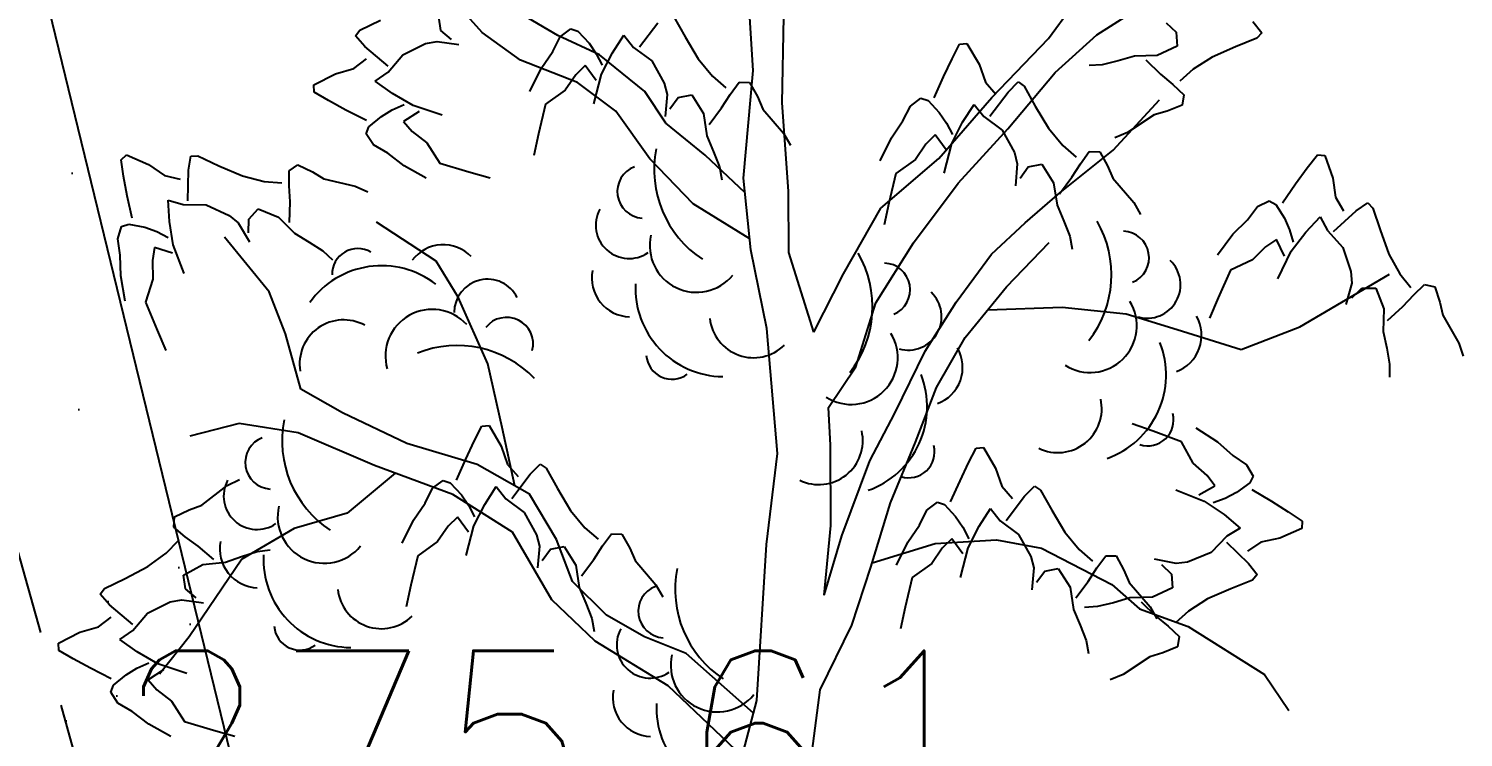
# Model space of a CAD drawing. Header units: millimetres. Extents: x 524954 to 526204, y 9523489 to 9524010.
# Drawn here: x 525592.65 to 525600.21, y 9523681.64 to 9523685.37 of the extents above; entities that cross this region are included whole.
import ezdxf

# ---------------------------------------------------------------- set-up
doc = ezdxf.new("R2010")
doc.units = ezdxf.units.MM
doc.header["$PDMODE"] = 32
doc.header["$PDSIZE"] = 0.5
doc.linetypes.add('ACAD_ISO12W100', pattern=[21, 12, -3, 0, -3, 0, -3])
doc.linetypes.add('CACHE2', pattern=[4.7625, 3.175, -1.5875])
for name, color, linetype in [('Arbre', 34, 'ACAD_ISO12W100'), ('Bati', 6, 'Continuous'), ('Caniveau', 5, 'CACHE2'), ('TopoAlt', 3, 'Continuous'), ('TOPOJIS', 7, 'Continuous')]:
    doc.layers.add(name, color=color, linetype=linetype)
doc.styles.add('Simplex 1.0', font='Simplex.shx', dxfattribs={"width": 0.99, "height": 1})

# ---------------------------------------------------------------- blocks, each defined once
blk = doc.blocks.new('TCPOINT M')
at = {"color": 0}
blk.add_point((0, 0), dxfattribs=at)
at = {"layer": 'TopoAlt', "style": 'Simplex 1.0', "width": 0.99}
blk.add_attdef('ALT', (0.15, 0.15), '', height=1, dxfattribs=at)
blk = doc.blocks.new('v088')
at = {"linetype": 'Continuous'}
for p, q in [((-0.2365, 6.8477), (-0.2742, 7.4626)), ((-1.6648, 7.048), (-1.9323, 7.3471)), ((-1.2665, 7.0314), (-1.4491, 7.1395)), ((-0.0837, 6.6768), (-0.0745, 7.1309)), ((1.3209, 7.0171), (1.4418, 7.1813)), ((1.5755, 7.0348), (1.778, 7.1634)), ((-1.4628, 6.9029), (-1.6648, 7.048)), ((1.3557, 6.8374), (1.5755, 7.0348)), ((-1.0467, 6.9303), (-1.2665, 7.0314)), ((1.0227, 6.7061), (1.3209, 7.0171)), ((-1.1618, 6.7848), (-1.4628, 6.9029)), ((-0.8063, 6.7363), (-1.0467, 6.9303)), ((-0.2869, 6.2807), (-0.2365, 6.8477)), ((1.107, 6.54), (1.3557, 6.8374)), ((-0.9597, 6.6336), (-1.1618, 6.7848)), ((-0.6972, 6.5707), (-0.8063, 6.7363)), ((-0.0491, 6.2111), (-0.0837, 6.6768)), ((0.7433, 6.3831), (1.0227, 6.7061)), ((1.6628, 6.4272), (1.906, 6.6935)), ((-0.7803, 6.3824), (-0.9597, 6.6336)), ((-0.4884, 6.4009), (-0.6972, 6.5707)), ((0.8455, 6.2546), (1.107, 6.54)), ((-0.5514, 6.1446), (-0.7803, 6.3824)), ((-0.2789, 6.2036), (-0.4884, 6.4009)), ((0.4379, 6.1217), (0.7433, 6.3831)), ((1.3814, 6.2037), (1.6628, 6.4272)), ((-0.2479, 5.9022), (-0.2869, 6.2807)), ((-0.0486, 5.8877), (-0.0491, 6.2111)), ((0.6096, 5.9388), (0.8455, 6.2546)), ((1.1982, 6.0444), (1.3814, 6.2037)), ((-0.2539, 5.9607), (-0.5514, 6.1446)), ((0.2399, 5.7756), (0.4379, 6.1217)), ((-1.9071, 5.8427), (-2.2223, 6.0475)), ((1.0213, 5.879), (1.1982, 6.0444)), ((-2.7868, 5.6812), (-3.0229, 5.9686)), ((-0.1646, 5.4873), (-0.2479, 5.9022)), ((0.4109, 5.6237), (0.6096, 5.9388)), ((1.0995, 5.7065), (1.3247, 5.9413)), ((-1.7911, 5.6523), (-1.9071, 5.8427)), ((0.0846, 5.4676), (-0.0486, 5.8877)), ((0.8338, 5.6263), (1.0213, 5.879)), ((0.0846, 5.4676), (0.2399, 5.7756)), ((2.6462, 5.4963), (3.1193, 5.7735)), ((-2.7013, 5.4591), (-2.7868, 5.6812)), ((0.8812, 5.4407), (1.0995, 5.7065)), ((-1.6346, 5.3011), (-1.7911, 5.6523)), ((0.3061, 5.2857), (0.4109, 5.6237)), ((0.6713, 5.3679), (0.8338, 5.6263)), ((1.0006, 5.5861), (1.394, 5.6007)), ((1.394, 5.6007), (1.7306, 5.5642)), ((1.7306, 5.5642), (1.9997, 5.4827)), ((-2.6206, 5.1685), (-2.7013, 5.4591)), ((-0.1073, 4.8293), (-0.1646, 5.4873)), ((1.9997, 5.4827), (2.3377, 5.3779)), ((2.3377, 5.3779), (2.6462, 5.4963)), ((0.7312, 5.1764), (0.8812, 5.4407)), ((-1.5592, 4.9668), (-1.6346, 5.3011)), ((0.5102, 5.0412), (0.6713, 5.3679)), ((0.1613, 5.0712), (0.3061, 5.2857)), ((-2.4003, 5.0425), (-2.6206, 5.1685)), ((0.6191, 4.888), (0.7312, 5.1764)), ((0.1717, 4.8724), (0.1613, 5.0712)), ((-2.0611, 4.8817), (-2.4003, 5.0425)), ((0.3786, 4.7897), (0.5102, 5.0412)), ((-2.9464, 4.9876), (-3.2062, 4.92)), ((-2.6344, 4.9381), (-2.9464, 4.9876)), ((-2.2328, 4.7662), (-2.6344, 4.9381)), ((-1.4917, 4.6586), (-1.5592, 4.9668)), ((-1.6919, 4.7713), (-2.0611, 4.8817)), ((0.1743, 4.4496), (0.1717, 4.8724)), ((0.489, 4.5681), (0.6191, 4.888)), ((-1.8192, 4.6131), (-2.2328, 4.7662)), ((-1.415, 4.6154), (-1.6919, 4.7713)), ((-0.1657, 4.3492), (-0.1073, 4.8293)), ((0.2314, 4.3948), (0.3786, 4.7897)), ((-2.1227, 4.7254), (-2.3768, 4.5144)), ((-1.2732, 4.3758), (-1.415, 4.6154)), ((-1.5041, 4.4145), (-1.8192, 4.6131)), ((0.3841, 4.2301), (0.489, 4.5681)), ((-2.3768, 4.5144), (-2.655, 4.434)), ((-2.655, 4.434), (-2.9315, 4.2727)), ((-1.2976, 4.0581), (-1.5041, 4.4145)), ((0.1384, 4.0819), (0.1743, 4.4496)), ((0.1384, 4.0819), (0.2314, 4.3948)), ((-1.1877, 4.1537), (-1.2732, 4.3758)), ((-0.2169, 3.5272), (-0.1657, 4.3492)), ((0.3911, 4.2526), (0.7235, 4.3553)), ((0.7235, 4.3553), (1.0465, 4.3745)), ((1.0465, 4.3745), (1.2838, 4.3297)), ((1.2838, 4.3297), (1.6547, 4.1385)), ((-2.9315, 4.2727), (-3.209, 3.8627)), ((0.2848, 3.9233), (0.3841, 4.2301)), ((-1.0099, 3.9771), (-1.1877, 4.1537)), ((1.6547, 4.1385), (1.8004, 4.0109)), ((-1.0692, 3.839), (-1.2976, 4.0581)), ((1.8004, 4.0109), (2.0573, 3.9168)), ((-0.8085, 3.8631), (-1.0099, 3.9771)), ((-3.209, 3.8627), (-3.3666, 3.6666)), ((-0.589, 3.7744), (-0.8085, 3.8631)), ((0.1177, 3.584), (0.2848, 3.9233)), ((2.0573, 3.9168), (2.4606, 3.664)), ((-0.6849, 3.6045), (-1.0692, 3.839)), ((-0.2343, 3.4611), (-0.589, 3.7744)), ((2.4606, 3.664), (2.589, 3.4739)), ((-0.2941, 3.234), (-0.6849, 3.6045)), ((0.064, 3.1786), (0.1177, 3.584)), ((-0.3436, 3.0457), (-0.2169, 3.5272))]:
    blk.add_line(p, q, dxfattribs=at)
at = {"color": 3, "linetype": 'Continuous'}
for p, q in [((-2.3098, 7.06), (-2.2004, 7.1132)), ((-1.8828, 7.0578), (-1.8923, 7.1303)), ((-0.654, 7.1313), (-0.5947, 7.0251)), ((-2.333, 7.0298), (-2.3098, 7.06)), ((-1.8262, 7.0109), (-1.8828, 7.0578)), ((-1.2526, 7.0255), (-1.1978, 7.0672)), ((-1.1978, 7.0672), (-1.1602, 7.0548)), ((-1.1602, 7.0548), (-1.1012, 6.9916)), ((-0.978, 6.9406), (-0.9175, 7.0343)), ((-0.9175, 7.0343), (-0.8661, 6.9697)), ((-0.8351, 6.9716), (-0.7381, 7.0997)), ((1.9408, 7.0996), (1.9941, 7.049)), ((1.9941, 7.049), (1.9988, 6.9761)), ((2.3991, 7.1055), (2.4452, 7.0467)), ((2.4452, 7.0467), (2.4201, 7.0181)), ((-2.283, 6.9743), (-2.333, 7.0298)), ((-2.1607, 6.8701), (-2.283, 6.9743)), ((-2.0833, 6.9307), (-1.963, 6.9891)), ((-1.963, 6.9891), (-1.9025, 7.0009)), ((-1.9025, 7.0009), (-1.7879, 6.9849)), ((-1.2925, 6.9474), (-1.2526, 7.0255)), ((-1.1012, 6.9916), (-1.0633, 6.9361)), ((-0.8661, 6.9697), (-0.7702, 6.8978)), ((-0.5947, 7.0251), (-0.5257, 6.909)), ((0.8128, 6.9092), (0.8527, 6.9872)), ((0.8527, 6.9872), (0.8913, 6.9906)), ((0.8913, 6.9906), (0.9551, 6.8814)), ((1.9988, 6.9761), (1.8939, 6.9271)), ((2.3073, 6.9725), (2.1835, 6.9184)), ((2.4201, 7.0181), (2.3073, 6.9725)), ((-2.3415, 6.858), (-2.2745, 6.9095)), ((-2.1606, 6.8391), (-2.0833, 6.9307)), ((-1.3538, 6.8575), (-1.2925, 6.9474)), ((-1.0633, 6.9361), (-1.0322, 6.8755)), ((-1.0349, 6.828), (-0.978, 6.9406)), ((-0.7702, 6.8978), (-0.705, 6.781)), ((-0.5257, 6.909), (-0.4496, 6.8178)), ((0.7681, 6.8145), (0.8128, 6.9092)), ((1.6876, 6.8986), (1.6041, 6.8779)), ((1.7747, 6.9234), (1.6876, 6.8986)), ((1.8939, 6.9271), (1.7747, 6.9234)), ((1.8337, 6.904), (1.9118, 6.828)), ((2.1835, 6.9184), (2.0835, 6.8543)), ((-2.5514, 6.7723), (-2.4387, 6.8298)), ((-2.4387, 6.8298), (-2.3415, 6.858)), ((-2.228, 6.7914), (-2.1606, 6.8391)), ((-1.413, 6.7366), (-1.3538, 6.8575)), ((-1.1715, 6.8255), (-1.2266, 6.7446)), ((-1.122, 6.8741), (-1.1715, 6.8255)), ((-1.0639, 6.7951), (-1.122, 6.8741)), ((-1.0757, 6.6715), (-1.0349, 6.828)), ((-0.4496, 6.8178), (-0.3793, 6.7567)), ((0.7187, 6.7034), (0.7681, 6.8145)), ((0.9551, 6.8814), (0.9888, 6.786)), ((1.6041, 6.8779), (1.535, 6.8736)), ((1.9118, 6.828), (1.9768, 6.7743)), ((2.0835, 6.8543), (2.0142, 6.7921)), ((-2.5502, 6.7337), (-2.5514, 6.7723)), ((-2.4746, 6.6893), (-2.5502, 6.7337)), ((-2.1379, 6.7256), (-2.228, 6.7914)), ((-1.2266, 6.7446), (-1.3299, 6.6702)), ((-0.705, 6.781), (-0.6897, 6.7213)), ((-0.357, 6.7218), (-0.3104, 6.7855)), ((-0.3104, 6.7855), (-0.2553, 6.7842)), ((-0.2553, 6.7842), (-0.2138, 6.7099)), ((0.9888, 6.786), (1.0441, 6.7221)), ((1.0112, 6.6062), (1.1083, 6.7343)), ((1.1083, 6.7343), (1.1609, 6.7873)), ((1.1609, 6.7873), (1.1923, 6.7659)), ((1.1923, 6.7659), (1.2517, 6.6597)), ((1.9768, 6.7743), (2.0342, 6.7201)), ((-2.3827, 6.6392), (-2.4746, 6.6893)), ((-2.1384, 6.6402), (-2.076, 6.6678)), ((-2.0288, 6.6624), (-2.1379, 6.7256)), ((-1.8748, 6.6127), (-2.0288, 6.6624)), ((-1.3299, 6.6702), (-1.3669, 6.5144)), ((-0.6897, 6.7213), (-0.6991, 6.6059)), ((-0.6753, 6.6457), (-0.6318, 6.7049)), ((-0.6318, 6.7049), (-0.56, 6.7185)), ((-0.56, 6.7185), (-0.4983, 6.6206)), ((-0.4022, 6.6506), (-0.357, 6.7218)), ((-0.2138, 6.7099), (-0.1857, 6.6447)), ((0.5538, 6.582), (0.5938, 6.6601)), ((0.5938, 6.6601), (0.6485, 6.7018)), ((0.6485, 6.7018), (0.6861, 6.6893)), ((0.6861, 6.6893), (0.7451, 6.6262)), ((0.8684, 6.5752), (0.9289, 6.6689)), ((0.9289, 6.6689), (0.9803, 6.6043)), ((1.2517, 6.6597), (1.3207, 6.5436)), ((2.0261, 6.6656), (1.9472, 6.6337)), ((2.0342, 6.7201), (2.0261, 6.6656)), ((-2.2745, 6.5836), (-2.3827, 6.6392)), ((-2.2624, 6.5503), (-2.1959, 6.6055)), ((-2.1959, 6.6055), (-2.1384, 6.6402)), ((-1.9976, 6.6315), (-2.0798, 6.5781)), ((-0.4983, 6.6206), (-0.4798, 6.5027)), ((-0.4679, 6.5637), (-0.4022, 6.6506)), ((-0.1857, 6.6447), (-0.0753, 6.5169)), ((0.4926, 6.4921), (0.5538, 6.582)), ((0.7451, 6.6262), (0.7831, 6.5707)), ((0.9803, 6.6043), (1.0762, 6.5324)), ((1.879, 6.6139), (1.7385, 6.5203)), ((1.9472, 6.6337), (1.879, 6.6139)), ((-2.2769, 6.5134), (-2.2624, 6.5503)), ((-2.2384, 6.4564), (-2.2769, 6.5134)), ((-2.0798, 6.5781), (-2.0342, 6.5259)), ((-2.0342, 6.5259), (-1.9565, 6.4662)), ((-1.3669, 6.5144), (-1.3922, 6.3999)), ((-0.0753, 6.5169), (-0.0397, 6.4532)), ((0.7244, 6.5087), (0.6749, 6.4601)), ((0.7824, 6.4297), (0.7244, 6.5087)), ((0.7831, 6.5707), (0.8142, 6.5101)), ((0.8114, 6.4626), (0.8684, 6.5752)), ((1.0762, 6.5324), (1.1414, 6.4156)), ((1.3207, 6.5436), (1.3968, 6.4523)), ((1.7385, 6.5203), (1.6708, 6.4929)), ((-2.1628, 6.412), (-2.2384, 6.4564)), ((-1.9565, 6.4662), (-1.8881, 6.3588)), ((-0.4798, 6.5027), (-0.4444, 6.4194)), ((0.4333, 6.3712), (0.4926, 6.4921)), ((0.6749, 6.4601), (0.6198, 6.3792)), ((0.7707, 6.306), (0.8114, 6.4626)), ((1.3968, 6.4523), (1.4671, 6.3913)), ((-3.5682, 6.3771), (-3.539, 6.4025)), ((-3.5548, 6.2904), (-3.5682, 6.3771)), ((-3.539, 6.4025), (-3.4232, 6.3514)), ((-3.2129, 6.3221), (-3.2014, 6.3959)), ((-3.2014, 6.3959), (-3.1633, 6.397)), ((-3.1633, 6.397), (-3.053, 6.3458)), ((-2.0765, 6.3457), (-2.1628, 6.412)), ((-1.8881, 6.3588), (-1.7347, 6.313)), ((-0.4444, 6.4194), (-0.4135, 6.3391)), ((0.6198, 6.3792), (0.5164, 6.3047)), ((1.1414, 6.4156), (1.1567, 6.3559)), ((1.1567, 6.3559), (1.1472, 6.2405)), ((1.4442, 6.2852), (1.4894, 6.3564)), ((1.4894, 6.3564), (1.536, 6.4201)), ((1.536, 6.4201), (1.5911, 6.4188)), ((1.5911, 6.4188), (1.6326, 6.3444)), ((2.6849, 6.3343), (2.7388, 6.4036)), ((2.7388, 6.4036), (2.7772, 6.3997)), ((2.7772, 6.3997), (2.8196, 6.2805)), ((-3.5355, 6.1876), (-3.5548, 6.2904)), ((-3.4232, 6.3514), (-3.3399, 6.2939)), ((-3.3399, 6.2939), (-3.2577, 6.2746)), ((-3.2164, 6.1615), (-3.2129, 6.3221)), ((-3.053, 6.3458), (-2.929, 6.2922)), ((-2.929, 6.2922), (-2.8139, 6.2629)), ((-2.6826, 6.2395), (-2.6821, 6.3185)), ((-2.6821, 6.3185), (-2.6368, 6.3497)), ((-2.6368, 6.3497), (-2.5596, 6.3138)), ((-2.5596, 6.3138), (-2.4986, 6.2775)), ((-1.9592, 6.2797), (-2.0765, 6.3457)), ((-1.7347, 6.313), (-1.6219, 6.2812)), ((-0.4135, 6.3391), (-0.4006, 6.2711)), ((0.5164, 6.3047), (0.4795, 6.1489)), ((1.171, 6.2803), (1.2146, 6.3394)), ((1.2146, 6.3394), (1.2864, 6.3531)), ((1.2864, 6.3531), (1.3481, 6.2552)), ((1.3784, 6.1983), (1.4442, 6.2852)), ((1.6326, 6.3444), (1.6606, 6.2793)), ((1.6606, 6.2793), (1.771, 6.1515)), ((2.6234, 6.2497), (2.6849, 6.3343)), ((2.8196, 6.2805), (2.8349, 6.1805)), ((-2.8139, 6.2629), (-2.7211, 6.2547)), ((-2.6774, 6.1553), (-2.6826, 6.2395)), ((-2.4986, 6.2775), (-2.3343, 6.2387)), ((-2.3343, 6.2387), (-2.2681, 6.208)), ((1.3481, 6.2552), (1.3665, 6.1373)), ((2.5541, 6.1497), (2.6234, 6.2497)), ((-3.5103, 6.0686), (-3.5355, 6.1876)), ((-3.3198, 6.1639), (-3.2403, 6.1417)), ((-3.3139, 6.0525), (-3.3198, 6.1639)), ((-3.2403, 6.1417), (-3.1205, 6.1398)), ((-3.1205, 6.1398), (-2.9991, 6.0834)), ((-2.6797, 6.0464), (-2.6774, 6.1553)), ((0.4795, 6.1489), (0.4542, 6.0345)), ((1.3665, 6.1373), (1.4019, 6.054)), ((1.771, 6.1515), (1.8066, 6.0878)), ((2.3695, 6.0612), (2.4234, 6.1305)), ((2.4234, 6.1305), (2.4849, 6.1612)), ((2.4849, 6.1612), (2.5195, 6.142)), ((2.5195, 6.142), (2.5657, 6.0689)), ((2.8349, 6.1805), (2.8773, 6.1074)), ((2.9427, 6.1074), (3.0042, 6.1497)), ((3.0042, 6.1497), (3.0311, 6.1228)), ((-3.294, 5.9279), (-3.3139, 6.0525)), ((-2.9991, 6.0834), (-2.9517, 6.044)), ((-2.8958, 5.9912), (-2.8952, 6.0647)), ((-2.8952, 6.0647), (-2.845, 6.1178)), ((-2.845, 6.1178), (-2.7377, 6.0747)), ((-2.7377, 6.0747), (-2.6536, 5.99)), ((1.4019, 6.054), (1.4328, 5.9737)), ((2.2926, 5.9843), (2.3695, 6.0612)), ((2.5657, 6.0689), (2.5926, 6.0074)), ((2.6772, 5.9958), (2.7542, 6.0766)), ((2.7542, 6.0766), (2.7926, 6.0035)), ((2.8234, 5.9997), (2.9427, 6.1074)), ((3.0311, 6.1228), (3.0696, 6.0074)), ((-3.5861, 5.9603), (-3.5662, 6.0262)), ((-3.5662, 6.0262), (-3.5284, 6.0381)), ((-3.5284, 6.0381), (-3.4436, 6.0215)), ((-3.4436, 6.0215), (-3.3804, 5.9989)), ((-3.3804, 5.9989), (-3.3196, 5.968)), ((-2.9517, 6.044), (-2.8917, 5.945)), ((-2.6536, 5.99), (-2.576, 5.9433)), ((2.2118, 5.8766), (2.2926, 5.9843)), ((2.5926, 6.0074), (2.6118, 5.942)), ((2.6003, 5.8958), (2.6772, 5.9958)), ((2.7926, 6.0035), (2.8734, 5.9151)), ((3.0696, 6.0074), (3.1158, 5.8804)), ((-3.5727, 5.8736), (-3.5861, 5.9603)), ((-3.3915, 5.9142), (-3.4031, 5.8459)), ((-3.2981, 5.8843), (-3.3915, 5.9142)), ((-3.2352, 5.7773), (-3.294, 5.9279)), ((-2.576, 5.9433), (-2.5039, 5.8964)), ((1.4328, 5.9737), (1.4458, 5.9057)), ((2.4657, 5.9189), (2.3964, 5.8497)), ((2.5234, 5.9574), (2.4657, 5.9189)), ((2.5657, 5.8689), (2.5234, 5.9574)), ((2.8734, 5.9151), (2.9157, 5.7881)), ((-3.5695, 5.7648), (-3.5727, 5.8736)), ((-3.4031, 5.8459), (-3.4003, 5.748)), ((-2.5039, 5.8964), (-2.4536, 5.8489)), ((2.3964, 5.8497), (2.281, 5.7958)), ((2.5311, 5.7497), (2.6003, 5.8958)), ((3.1158, 5.8804), (3.1734, 5.7766)), ((-3.5466, 5.6322), (-3.5695, 5.7648)), ((2.281, 5.7958), (2.2156, 5.6496)), ((2.9157, 5.7881), (2.9196, 5.7266)), ((3.1734, 5.7766), (3.2311, 5.7035)), ((-3.4003, 5.748), (-3.4403, 5.6271)), ((2.9196, 5.7266), (2.8888, 5.615)), ((2.9196, 5.6496), (2.9734, 5.6996)), ((2.9734, 5.6996), (3.0465, 5.6996)), ((3.0465, 5.6996), (3.0888, 5.5919)), ((3.2465, 5.665), (3.3042, 5.7189)), ((3.3042, 5.7189), (3.3581, 5.7073)), ((3.3581, 5.7073), (3.385, 5.6266)), ((-3.4403, 5.6271), (-3.3789, 5.4792)), ((2.2156, 5.6496), (2.1695, 5.5419)), ((3.1081, 5.5304), (3.1888, 5.6035)), ((3.1888, 5.6035), (3.2465, 5.665)), ((3.385, 5.6266), (3.4004, 5.5573)), ((3.0888, 5.5919), (3.085, 5.4727)), ((3.4004, 5.5573), (3.485, 5.4112)), ((-3.3789, 5.4792), (-3.3323, 5.3717)), ((3.085, 5.4727), (3.1042, 5.3842)), ((3.1042, 5.3842), (3.1196, 5.2996)), ((3.485, 5.4112), (3.5081, 5.3419)), ((3.1196, 5.2996), (3.1196, 5.2304)), ((-1.7068, 4.8945), (-1.6668, 4.9726)), ((-1.6668, 4.9726), (-1.6283, 4.976)), ((-1.6283, 4.976), (-1.5645, 4.8667)), ((1.8724, 4.9461), (1.762, 4.9854)), ((2.0224, 4.89), (1.8724, 4.9461)), ((2.0987, 4.9642), (2.2113, 4.8904)), ((-1.7514, 4.7999), (-1.7068, 4.8945)), ((-1.5645, 4.8667), (-1.5307, 4.7714)), ((0.8993, 4.7791), (0.9393, 4.8572)), ((0.9393, 4.8572), (0.9778, 4.8606)), ((0.9778, 4.8606), (1.0416, 4.7513)), ((2.0834, 4.7783), (2.0224, 4.89)), ((2.2113, 4.8904), (2.2929, 4.8185)), ((-1.8008, 4.6887), (-1.7514, 4.7999)), ((-1.5307, 4.7714), (-1.4755, 4.7074)), ((-1.4112, 4.7196), (-1.3587, 4.7727)), ((-1.3587, 4.7727), (-1.3272, 4.7513)), ((0.8546, 4.6845), (0.8993, 4.7791)), ((2.1569, 4.7135), (2.0834, 4.7783)), ((2.2929, 4.8185), (2.3654, 4.7691)), ((2.3654, 4.7691), (2.4, 4.7096)), ((-3.0095, 4.66), (-2.9439, 4.6918)), ((-1.5083, 4.5916), (-1.4112, 4.7196)), ((-1.3272, 4.7513), (-1.2679, 4.6451)), ((1.0416, 4.7513), (1.0754, 4.656)), ((2.1989, 4.6584), (2.1569, 4.7135)), ((2.4, 4.7096), (2.383, 4.6739)), ((-3.1435, 4.5571), (-3.0095, 4.66)), ((-1.9657, 4.5674), (-1.9257, 4.6454)), ((-1.9257, 4.6454), (-1.871, 4.6871)), ((-1.871, 4.6871), (-1.8334, 4.6747)), ((-1.8334, 4.6747), (-1.7744, 4.6115)), ((-1.6512, 4.5605), (-1.5907, 4.6542)), ((-1.5907, 4.6542), (-1.5392, 4.5896)), ((-1.2679, 4.6451), (-1.1988, 4.529)), ((0.8053, 4.5733), (0.8546, 4.6845)), ((1.0754, 4.656), (1.1306, 4.592)), ((1.1948, 4.6042), (1.2474, 4.6573)), ((1.2474, 4.6573), (1.2789, 4.6359)), ((1.2789, 4.6359), (1.3382, 4.5297)), ((1.9921, 4.6376), (2.1424, 4.5777)), ((2.1133, 4.6106), (2.1989, 4.6584)), ((2.3129, 4.6232), (2.2532, 4.5924)), ((2.383, 4.6739), (2.3129, 4.6232)), ((2.3928, 4.6398), (2.497, 4.577)), ((-3.2101, 4.5328), (-3.1435, 4.5571)), ((-2.0269, 4.4774), (-1.9657, 4.5674)), ((-1.7744, 4.6115), (-1.7365, 4.5561)), ((-1.7365, 4.5561), (-1.7054, 4.4954)), ((-1.7081, 4.4479), (-1.6512, 4.5605)), ((-1.5392, 4.5896), (-1.4434, 4.5178)), ((0.6804, 4.53), (0.7351, 4.5718)), ((0.7351, 4.5718), (0.7727, 4.5593)), ((0.7727, 4.5593), (0.8317, 4.4961)), ((0.9549, 4.4451), (1.0154, 4.5388)), ((1.0154, 4.5388), (1.0668, 4.4742)), ((1.0978, 4.4762), (1.1948, 4.6042)), ((2.1424, 4.5777), (2.247, 4.5072)), ((2.2532, 4.5924), (2.1892, 4.5691)), ((2.497, 4.577), (2.5853, 4.5209)), ((-3.2911, 4.4407), (-3.2867, 4.4956)), ((-3.2867, 4.4956), (-3.2101, 4.5328)), ((-2.0862, 4.3565), (-2.0269, 4.4774)), ((-1.7952, 4.494), (-1.8447, 4.4455)), ((-1.7371, 4.415), (-1.7952, 4.494)), ((-1.4434, 4.5178), (-1.3781, 4.401)), ((-1.1988, 4.529), (-1.1228, 4.4377)), ((0.6404, 4.452), (0.6804, 4.53)), ((0.8317, 4.4961), (0.8696, 4.4407)), ((1.0668, 4.4742), (1.1627, 4.4024)), ((1.3382, 4.5297), (1.4072, 4.4136)), ((2.247, 4.5072), (2.3325, 4.4356)), ((2.5853, 4.5209), (2.6578, 4.4715)), ((2.6578, 4.4715), (2.6564, 4.4329)), ((-3.2303, 4.3905), (-3.2911, 4.4407)), ((-3.1617, 4.3413), (-3.2303, 4.3905)), ((-1.8447, 4.4455), (-1.8998, 4.3645)), ((-1.7488, 4.2914), (-1.7081, 4.4479)), ((-1.3781, 4.401), (-1.3629, 4.3412)), ((-1.1228, 4.4377), (-1.0524, 4.3767)), ((-1.0302, 4.3418), (-0.9835, 4.4054)), ((-0.9835, 4.4054), (-0.9285, 4.4041)), ((-0.9285, 4.4041), (-0.8869, 4.3298)), ((0.5791, 4.362), (0.6404, 4.452)), ((0.8696, 4.4407), (0.9007, 4.38)), ((0.898, 4.3325), (0.9549, 4.4451)), ((1.1627, 4.4024), (1.228, 4.2856)), ((1.4072, 4.4136), (1.4833, 4.3223)), ((2.262, 4.3926), (2.1788, 4.3064)), ((2.3325, 4.4356), (2.262, 4.3926)), ((2.6564, 4.4329), (2.5401, 4.3831)), ((-3.3314, 4.3035), (-3.2664, 4.3702)), ((-3.0788, 4.2707), (-3.1617, 4.3413)), ((-2.9333, 4.2859), (-2.8514, 4.3121)), ((-2.8514, 4.3121), (-2.7828, 4.3211)), ((-1.8998, 4.3645), (-2.0031, 4.2901)), ((-1.3629, 4.3412), (-1.3723, 4.2259)), ((-1.3485, 4.2656), (-1.3049, 4.3248)), ((-1.3049, 4.3248), (-1.2331, 4.3384)), ((-1.2331, 4.3384), (-1.1715, 4.2405)), ((-1.0754, 4.2705), (-1.0302, 4.3418)), ((-0.8869, 4.3298), (-0.8589, 4.2646)), ((0.5199, 4.2411), (0.5791, 4.362)), ((0.7614, 4.3301), (0.7063, 4.2491)), ((0.8109, 4.3786), (0.7614, 4.3301)), ((0.869, 4.2996), (0.8109, 4.3786)), ((0.8572, 4.176), (0.898, 4.3325)), ((1.4833, 4.3223), (1.5536, 4.2613)), ((2.2601, 4.3616), (2.3751, 4.2494)), ((2.4412, 4.3615), (2.371, 4.3146)), ((2.5401, 4.3831), (2.4412, 4.3615)), ((-3.4268, 4.2328), (-3.3314, 4.3035)), ((-3.2386, 4.1877), (-3.1373, 4.2436)), ((-3.1373, 4.2436), (-3.0186, 4.2553)), ((-3.0186, 4.2553), (-2.9333, 4.2859)), ((-2.0031, 4.2901), (-2.0401, 4.1343)), ((-1.1715, 4.2405), (-1.153, 4.1227)), ((-1.1411, 4.1837), (-1.0754, 4.2705)), ((-0.8589, 4.2646), (-0.7485, 4.1368)), ((0.7063, 4.2491), (0.603, 4.1747)), ((1.228, 4.2856), (1.2432, 4.2258)), ((1.5759, 4.2264), (1.6226, 4.29)), ((1.6226, 4.29), (1.6776, 4.2887)), ((1.6776, 4.2887), (1.7191, 4.2144)), ((1.9936, 4.2484), (1.8803, 4.2721)), ((1.9168, 4.2436), (1.9701, 4.193)), ((2.0548, 4.2561), (1.9936, 4.2484)), ((2.1788, 4.3064), (2.0548, 4.2561)), ((2.3751, 4.2494), (2.4212, 4.1906)), ((-3.6561, 4.1174), (-3.5467, 4.1705)), ((-3.5467, 4.1705), (-3.4268, 4.2328)), ((-3.2291, 4.1152), (-3.2386, 4.1877)), ((0.603, 4.1747), (0.566, 4.0189)), ((1.2432, 4.2258), (1.2338, 4.1105)), ((1.2576, 4.1502), (1.3011, 4.2094)), ((1.3011, 4.2094), (1.373, 4.223)), ((1.373, 4.223), (1.4346, 4.1251)), ((1.5307, 4.1551), (1.5759, 4.2264)), ((1.7191, 4.2144), (1.7472, 4.1493)), ((1.9701, 4.193), (1.9747, 4.12)), ((2.396, 4.1621), (2.2833, 4.1164)), ((2.4212, 4.1906), (2.396, 4.1621)), ((-3.6793, 4.0872), (-3.6561, 4.1174)), ((-3.6294, 4.0317), (-3.6793, 4.0872)), ((-3.1725, 4.0683), (-3.2291, 4.1152)), ((-2.0401, 4.1343), (-2.0653, 4.0199)), ((-1.153, 4.1227), (-1.1176, 4.0393)), ((-0.7485, 4.1368), (-0.7129, 4.0731)), ((1.4346, 4.1251), (1.4531, 4.0073)), ((1.465, 4.0683), (1.5307, 4.1551)), ((1.7472, 4.1493), (1.8576, 4.0214)), ((1.9747, 4.12), (1.8699, 4.071)), ((2.2833, 4.1164), (2.1595, 4.0623)), ((-3.5071, 3.9275), (-3.6294, 4.0317)), ((-3.4297, 3.988), (-3.3093, 4.0465)), ((-3.3093, 4.0465), (-3.2488, 4.0583)), ((-3.2488, 4.0583), (-3.1342, 4.0423)), ((-1.1176, 4.0393), (-1.0867, 3.9591)), ((0.566, 4.0189), (0.5407, 3.9045)), ((1.5801, 4.0219), (1.511, 4.0175)), ((1.6636, 4.0426), (1.5801, 4.0219)), ((1.7506, 4.0673), (1.6636, 4.0426)), ((1.8699, 4.071), (1.7506, 4.0673)), ((1.8097, 4.0479), (1.8877, 3.9719)), ((1.8576, 4.0214), (1.8932, 3.9577)), ((2.1595, 4.0623), (2.0595, 3.9982)), ((-3.6878, 3.9154), (-3.6208, 3.9668)), ((-3.5069, 3.8964), (-3.4297, 3.988)), ((-1.0867, 3.9591), (-1.0738, 3.891)), ((1.4531, 4.0073), (1.4885, 3.9239)), ((1.8877, 3.9719), (1.9528, 3.9182)), ((2.0595, 3.9982), (1.9902, 3.936)), ((-3.8977, 3.8297), (-3.785, 3.8871)), ((-3.785, 3.8871), (-3.6878, 3.9154)), ((-3.5743, 3.8488), (-3.5069, 3.8964)), ((1.4885, 3.9239), (1.5194, 3.8437)), ((1.9528, 3.9182), (2.0102, 3.864)), ((2.0102, 3.864), (2.002, 3.8096)), ((-3.8965, 3.791), (-3.8977, 3.8297)), ((-3.8209, 3.7466), (-3.8965, 3.791)), ((-3.4842, 3.783), (-3.5743, 3.8488)), ((-3.3751, 3.7197), (-3.4842, 3.783)), ((1.5194, 3.8437), (1.5323, 3.7756)), ((2.002, 3.8096), (1.9231, 3.7776)), ((-3.729, 3.6966), (-3.8209, 3.7466)), ((-3.4847, 3.6976), (-3.4223, 3.7252)), ((-3.2212, 3.6701), (-3.3751, 3.7197)), ((1.855, 3.7579), (1.7144, 3.6642)), ((1.9231, 3.7776), (1.855, 3.7579)), ((-3.6208, 3.641), (-3.729, 3.6966)), ((-3.6087, 3.6076), (-3.5422, 3.6629)), ((-3.5422, 3.6629), (-3.4847, 3.6976)), ((-3.3439, 3.6889), (-3.4261, 3.6355)), ((-3.4261, 3.6355), (-3.3805, 3.5833)), ((1.7144, 3.6642), (1.6468, 3.6368)), ((-3.6232, 3.5708), (-3.6087, 3.6076)), ((-3.5847, 3.5138), (-3.6232, 3.5708)), ((-3.3805, 3.5833), (-3.3028, 3.5236)), ((-3.5091, 3.4694), (-3.5847, 3.5138)), ((-3.3028, 3.5236), (-3.2344, 3.4162)), ((-3.4228, 3.4031), (-3.5091, 3.4694)), ((-3.2344, 3.4162), (-3.081, 3.3703)), ((-3.3055, 3.337), (-3.4228, 3.4031)), ((-3.081, 3.3703), (-2.9682, 3.3386))]:
    blk.add_line(p, q, dxfattribs=at)
for centre, major_axis, start_param, end_param in [((-0.1929, 6.3242), (-0.3995, 0.3995), 0.587708, 1.773422), ((-0.8122, 6.2095), (-0.099, 0.099), -0.421529, 2.292047), ((-0.8896, 6.0328), (0.1246, 0.1246), 1.864761, 4.52862), ((1.088, 5.7707), (-0.3995, 0.3995), 3.265538, 4.451253), ((-0.535, 5.9246), (0.1741, 0.1741), 2.133893, 4.816631), ((1.7113, 5.8608), (0.099, 0.099), 4.31771, 7.031286), ((-2.32, 5.773), (0.0964, 0.0964), 0.254619, 2.377018), ((-1.8693, 5.7251), (0.1445, 0.1445), 6.263619, 7.998733), ((-2.1951, 5.3523), (0.3298, 0.3298), 0.12682, 1.733702), ((-0.1718, 5.6024), (0.3995, 0.3995), 4.836335, 6.022049), ((0.4516, 5.6925), (0.099, 0.099), 4.31771, 7.031286), ((1.8413, 5.7182), (-0.1246, 0.1246), 2.081137, 4.744996), ((-1.6366, 5.5711), (-0.1246, 0.1246), 4.396235, 7.060094), ((-0.8824, 5.7538), (-0.1445, 0.1445), 0.590553, 2.325666), ((-0.3902, 5.7004), (0.3298, 0.3298), 2.307735, 3.914618), ((0.5816, 5.5499), (0.1246, 0.1246), 3.651933, 6.315792), ((-1.9284, 5.3425), (0.1741, 0.1741), 6.236163, 8.918901), ((1.5402, 5.502), (0.1741, 0.1741), 3.363922, 6.046661), ((-2.3952, 5.3012), (-0.1641, 0.1641), -1.288499, 0.949924), ((-1.536, 5.4064), (0.099, 0.099), 5.251538, 7.965114), ((-0.2336, 5.5657), (-0.1641, 0.1641), 0.892416, 3.130839), ((1.924, 5.4517), (-0.1445, 0.1445), 2.713295, 4.448408), ((0.2804, 5.3337), (0.1741, 0.1741), 3.363922, 6.046661), ((-1.7969, 4.8332), (0.3995, 0.3995), 6.260774, 7.446489), ((0.6642, 5.2834), (-0.1445, 0.1445), 2.713295, 4.448408), ((1.4749, 5.2432), (0.3298, 0.3298), 4.265936, 5.872819), ((-0.6635, 5.357), (0.0964, 0.0964), 2.435534, 4.557933), ((0.2152, 5.0749), (-0.3298, 0.3298), 2.69514, 4.302022), ((1.3699, 5.0654), (-0.1641, 0.1641), 1.908121, 4.146545), ((-2.1547, 4.8961), (-0.3995, 0.3995), 0.587708, 1.773422), ((1.844, 5.0056), (-0.0964, 0.0964), 2.051824, 4.174223), ((0.1101, 4.8971), (-0.1641, 0.1641), 1.908121, 4.146545), ((-2.774, 4.7815), (-0.099, 0.099), -0.421529, 2.292047), ((0.5842, 4.8373), (0.0964, 0.0964), 3.62262, 5.745019), ((-2.8514, 4.6047), (-0.1246, 0.1246), 0.293965, 2.957824), ((-2.4968, 4.4965), (0.1741, 0.1741), 2.133893, 4.816631), ((-2.8441, 4.3258), (-0.1445, 0.1445), 0.590553, 2.325666), ((-2.352, 4.2724), (0.3298, 0.3298), 2.307735, 3.914618), ((-0.0823, 4.1124), (0.3995, 0.3995), 2.158504, 3.344219), ((-2.1954, 4.1377), (0.1641, 0.1641), 2.463212, 4.701636), ((-0.7016, 3.9977), (0.099, 0.099), 1.149268, 3.862844), ((-2.6253, 3.929), (0.0964, 0.0964), 2.435534, 4.557933), ((-0.779, 3.821), (0.1246, 0.1246), 1.864761, 4.52862), ((-0.4244, 3.7128), (0.1741, 0.1741), 2.133893, 4.816631), ((-0.7718, 3.542), (-0.1445, 0.1445), 0.590553, 2.325666), ((-0.2796, 3.4886), (0.3298, 0.3298), 2.307735, 3.914618)]:
    blk.add_ellipse(centre, major_axis=major_axis, ratio=1, start_param=start_param, end_param=end_param, dxfattribs=at)

msp = doc.modelspace()

# ---------------------------------------------------------------- hatches: boundary and pattern name
at = {"layer": 'Bati'}
h = msp.add_hatch(dxfattribs=at)
h.set_pattern_fill('ALEA', color=256, scale=0.25, style=0)
h.set_pattern_definition([(312, (0.25, 0), (2.9344428012, 0.62373507155), [0, -1.875]), (67, (-0.125, 0.2165), (-2.9776384537, -0.36560803074), [0, -3.125]), (153, (-0.125, 0.2165), (0.15700786934, -2.99588860306), [0, -2.5]), (180, (-0.125, -0.2165), (1.5, -2.59807621), [0, -2.5]), (74, (-1, 0), (-2.9108871775, -0.7257656872), [0, -2.5]), (286, (-1, 0), (2.9108871775, -0.7257656872), [0, -2.5]), (52, (0.5, -0.866), (-2.97080420516, 0.41751930205), [0, -3.125]), (300, (0.5, 0.866), (2.9999999988, -7e-10), [0, -2.5]), (175, (0.5, 0.866), (1.26785478534, -2.71892335976), [0, -2.5]), (114, (0.125, 0.6495), (-2.9835656849, 0.31358539035), [0, -1.25]), (248, (0.125, -0.6495), (1.8469844247, -2.3640322603), [0, -1.55])])
h.paths.add_polyline_path([(525583.9614, 9523702.1034), (525583.9614, 9523702.1034), (525580.7067, 9523700.5135), (525582.1678, 9523678.167), (525594.4466, 9523678.5378), (525588.7755, 9523701.7945)])

# ---------------------------------------------------------------- linework, layer by layer
at = {"layer": 'Bati', "flags": 128}
msp.add_lwpolyline([(525583.9614, 9523702.1034), (525583.9614, 9523702.1034), (525580.7067, 9523700.5135), (525582.1678, 9523678.167), (525594.4466, 9523678.5378), (525588.7755, 9523701.7945), (525588.7755, 9523701.7945)], close=True, dxfattribs=at)
at = {"layer": 'Caniveau', "ltscale": 0.25, "flags": 128}
msp.add_lwpolyline([(525593.0328, 9523681.0421), (525587.1535, 9523701.9816)], dxfattribs=at)

# ---------------------------------------------------------------- block references
at = {"layer": 'Arbre'}
msp.add_blockref('v088', (525596.7032, 9523678.3032), dxfattribs=at)
at = {"layer": 'TOPOJIS'}
ref = msp.add_blockref('TCPOINT M', (525593.0328, 9523681.0421, 275.61), dxfattribs=at)
ref.add_attrib('ALT', '275.61', (525593.0828, 9523681.0921, 275.61), dxfattribs={"layer": 'TopoAlt', "height": 1, "style": 'Simplex 1.0', "width": 0.99})

doc.saveas('drawing.dxf')
